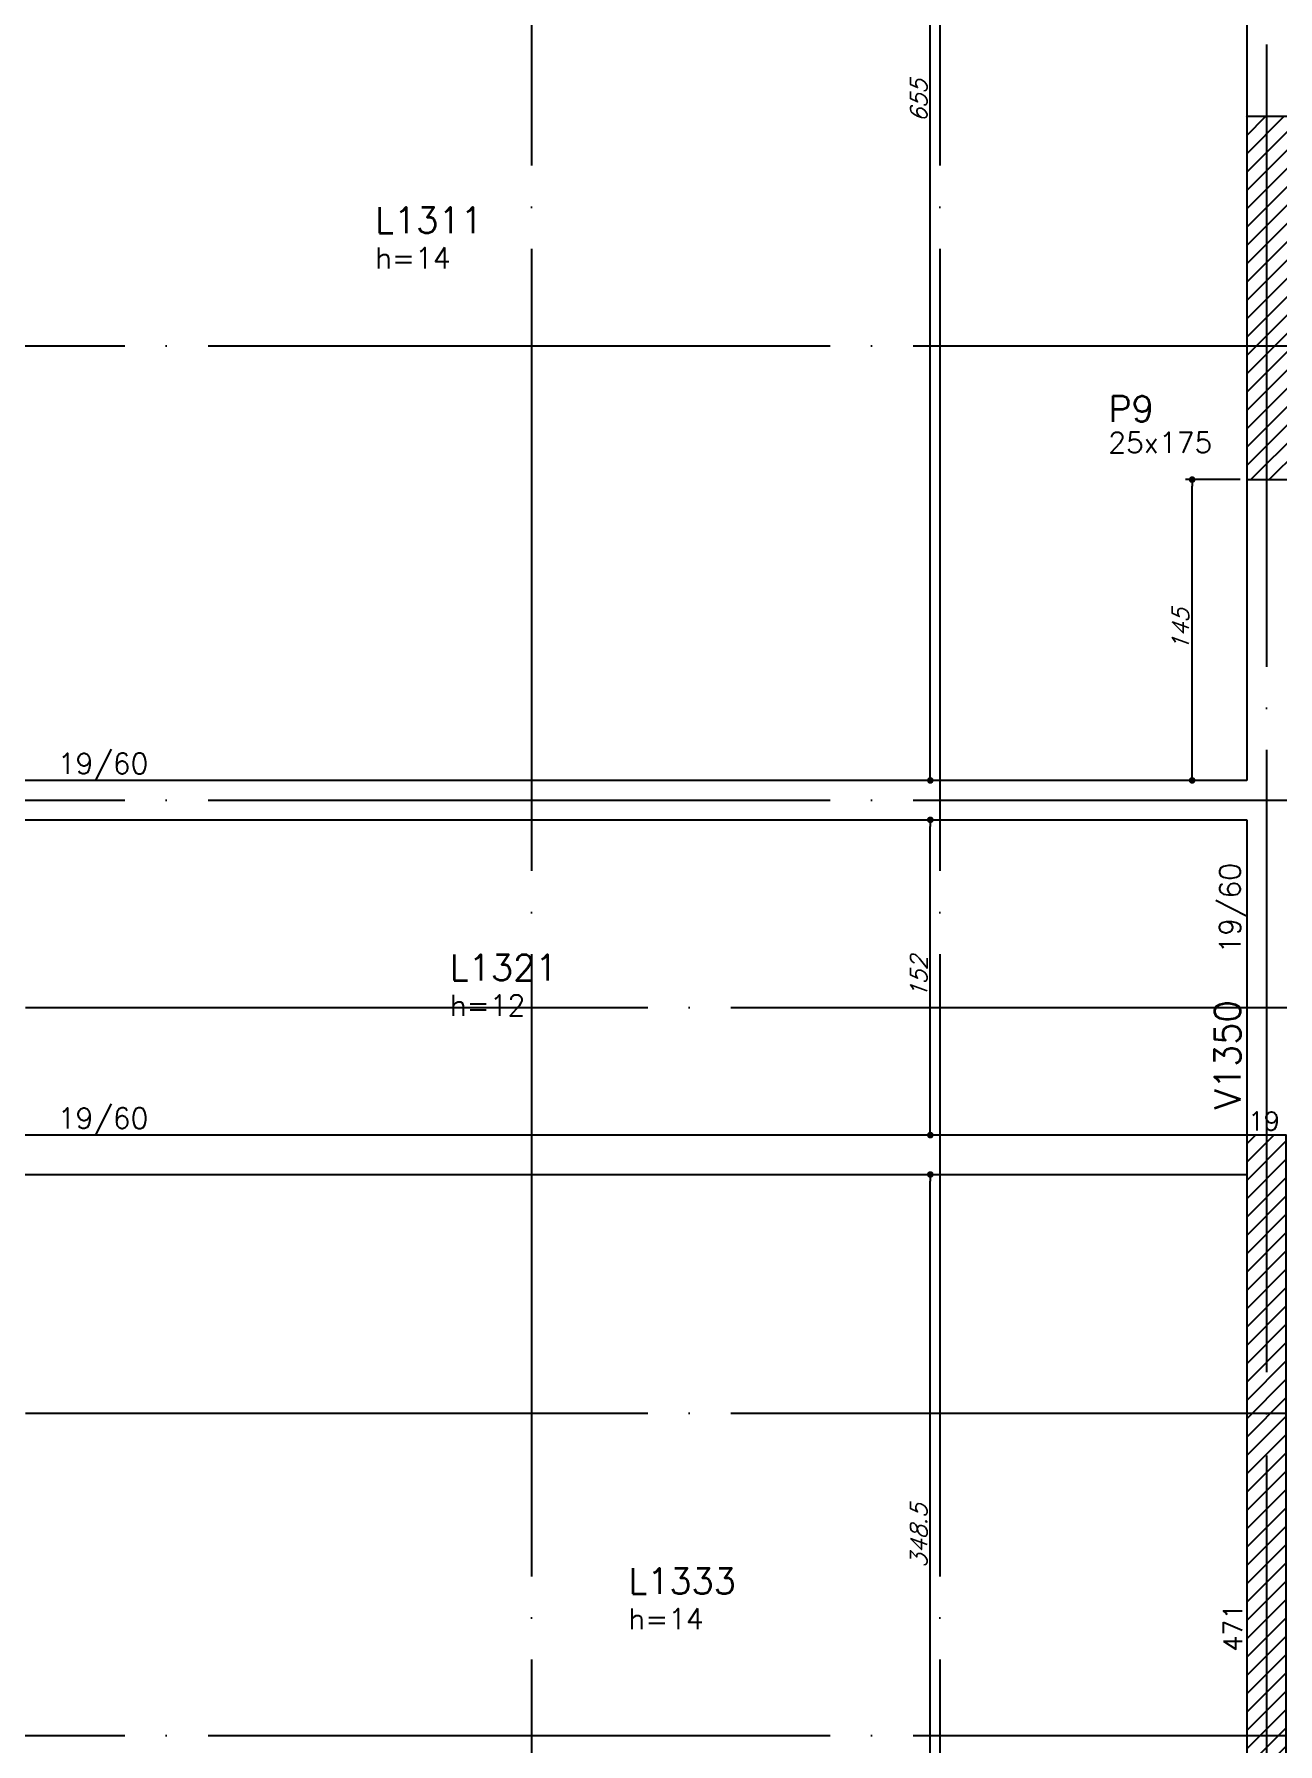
# Model space of a CAD drawing. Extents: x -5051 to 5519, y -2218 to 2282.
# Drawn here: x 691 to 1291, y 200 to 1024 of the extents above; entities that cross this region are included whole.
import ezdxf
from ezdxf.enums import TextEntityAlignment as Align

# ---------------------------------------------------------------- set-up
doc = ezdxf.new("R2010")
doc.units = 0
doc.header["$LTSCALE"] = 50
doc.header["$MEASUREMENT"] = 0
doc.linetypes.add('EIXO', pattern=[6.8, 6, -0.4, 0, -0.4])
doc.layers.get('0').update_dxf_attribs({"linetype": 'CONTINUOUS'})
doc.layers.get('DEFPOINTS').update_dxf_attribs({"linetype": 'CONTINUOUS'})
for name, color, linetype in [('F-COTAS', 106, 'CONTINUOUS'), ('F-EIXO', 12, 'EIXO'), ('F-LAJES-DIM', 2, 'CONTINUOUS'), ('F-LAJES-NOME', 4, 'CONTINUOUS'), ('F-PILARES-DIM', 172, 'CONTINUOUS'), ('F-PILARES-HACH', 174, 'CONTINUOUS'), ('F-PILARES-NOME', 170, 'CONTINUOUS'), ('F-PILARES-S', 170, 'CONTINUOUS'), ('F-TEXTO', 6, 'CONTINUOUS'), ('F-VIGAS', 3, 'CONTINUOUS'), ('F-VIGAS-DIM', 2, 'CONTINUOUS'), ('F-VIGAS-NOME', 4, 'CONTINUOUS')]:
    doc.layers.add(name, color=color, linetype=linetype)
doc.styles.add('CP-TEXT-INCL', font='simplex.shx', dxfattribs={"oblique": 20})
doc.styles.add('MCP', font='simplex.shx')
doc.styles.add('ROMANS', font='simplex.shx')
doc.dimstyles.new('CP-COTAS-50', dxfattribs={"dimscale": 0.64, "dimtxt": 12.5, "dimasz": 5, "dimexe": 5, "dimexo": 5, "dimgap": 2.5, "dimtad": 1, "dimdec": 1, "dimdsep": 46, "dimtxsty": 'CP-TEXT-INCL', "dimblk1": 'DOT', "dimblk2": 'DOT', "dimsah": 1, "dimcen": 9, "dimclrd": 256, "dimclre": 256, "dimclrt": 256, "dimadec": 0, "dimazin": 0, "dimtfac": 1, "dimtdec": 1, "dimtmove": 2, "dimatfit": 3, "dimldrblk": 'DOT', "dimfxl": 5, "dimtolj": 1, "dimarcsym": 0})

# ---------------------------------------------------------------- blocks, each defined once
blk = doc.blocks.new('*U3')
at = {"layer": 'F-EIXO'}
blk.add_line((0, 0), (7197, 0), dxfattribs=at)
at = {"layer": 'F-TEXTO', "style": 'ROMANS'}
blk.add_attdef('EIXO', text='', height=17.5, dxfattribs=at).set_placement((-28.2072, 0), align=Align.MIDDLE_CENTER)
blk = doc.blocks.new('*U4')
at = {"layer": 'F-EIXO'}
blk.add_line((0, 0), (7285, 0), dxfattribs=at)
at = {"layer": 'F-TEXTO', "style": 'ROMANS'}
blk.add_attdef('EIXO', text='', height=17.5, dxfattribs=at).set_placement((-28.2072, 0), align=Align.MIDDLE_CENTER)
blk = doc.blocks.new('*U215')
at = {"layer": 'F-EIXO'}
blk.add_line((0, 0), (0, -2395.78), dxfattribs=at)
at = {"layer": 'F-TEXTO', "style": 'ROMANS'}
blk.add_attdef('EIXO', text='', height=17.5, rotation=360, dxfattribs=at).set_placement((0, 28.21), align=Align.MIDDLE_CENTER)
blk = doc.blocks.new('*U204')
at = {"layer": 'F-EIXO'}
blk.add_line((0, 0), (0, -2494.27), dxfattribs=at)
at = {"layer": 'F-TEXTO', "style": 'ROMANS'}
blk.add_attdef('EIXO', text='', height=17.5, rotation=360, dxfattribs=at).set_placement((0, 28.21), align=Align.MIDDLE_CENTER)
blk = doc.blocks.new('_DOT')
at = {"color": 0, "linetype": 'ByBlock'}
blk.add_line((-0.5, 0), (-1, 0), dxfattribs=at)
at = {"color": 0, "linetype": 'ByBlock', "const_width": 0.5}
blk.add_lwpolyline([(-0.25, 0, 1), (0.25, 0, 1)], format="xyb", close=True, dxfattribs=at)
blk = doc.blocks.new('*D56')
at = {"layer": 'DEFPOINTS', "color": 0, "linetype": 'Continuous', "transparency": 16777216}
for p in [(1123.34, 474.5), (1123.34, 474.5), (1123.34, 126)]:
    blk.add_point(p, dxfattribs=at)
at = {"layer": 'F-COTAS', "linetype": 'Continuous', "lineweight": -2, "transparency": 16777216}
blk.add_line((1123.34, 129.2), (1123.34, 471.3), dxfattribs=at)
at = {"layer": 'F-COTAS', "linetype": 'Continuous', "lineweight": -2, "transparency": 16777216, "xscale": 3.2, "yscale": 3.2, "zscale": 3.2}
for p, rotation in [((1123.34, 474.5), 90), ((1123.34, 126), 270)]:
    blk.add_blockref('_DOT', p, dxfattribs=dict(at, rotation=rotation))
at = {"layer": 'F-COTAS', "linetype": 'Continuous', "transparency": 16777216, "insert": (1117.74, 300.25), "char_height": 8, "attachment_point": 5, "rotation": 90, "style": 'CP-TEXT-INCL'}
blk.add_mtext('\\A1;348.5', dxfattribs=at)
blk = doc.blocks.new('*D57')
at = {"layer": 'DEFPOINTS', "color": 0, "linetype": 'Continuous', "transparency": 16777216}
for p in [(1123.34, 645.5), (1123.34, 645.5), (1123.34, 493.5)]:
    blk.add_point(p, dxfattribs=at)
at = {"layer": 'F-COTAS', "linetype": 'Continuous', "lineweight": -2, "transparency": 16777216}
blk.add_line((1123.34, 496.7), (1123.34, 642.3), dxfattribs=at)
at = {"layer": 'F-COTAS', "linetype": 'Continuous', "lineweight": -2, "transparency": 16777216, "xscale": 3.2, "yscale": 3.2, "zscale": 3.2}
for p, rotation in [((1123.34, 645.5), 90), ((1123.34, 493.5), 270)]:
    blk.add_blockref('_DOT', p, dxfattribs=dict(at, rotation=rotation))
at = {"layer": 'F-COTAS', "linetype": 'Continuous', "transparency": 16777216, "insert": (1117.74, 569.5), "char_height": 8, "attachment_point": 5, "rotation": 90, "style": 'CP-TEXT-INCL'}
blk.add_mtext('\\A1;152', dxfattribs=at)
blk = doc.blocks.new('*D58')
at = {"layer": 'DEFPOINTS', "color": 0, "linetype": 'Continuous', "transparency": 16777216}
for p in [(1123.34, 1319.5), (1123.34, 1319.5), (1123.34, 664.5)]:
    blk.add_point(p, dxfattribs=at)
at = {"layer": 'F-COTAS', "linetype": 'Continuous', "lineweight": -2, "transparency": 16777216}
blk.add_line((1123.34, 667.7), (1123.34, 1316.3), dxfattribs=at)
at = {"layer": 'F-COTAS', "linetype": 'Continuous', "lineweight": -2, "transparency": 16777216, "xscale": 3.2, "yscale": 3.2, "zscale": 3.2}
for p, rotation in [((1123.34, 1319.5), 90), ((1123.34, 664.5), 270)]:
    blk.add_blockref('_DOT', p, dxfattribs=dict(at, rotation=rotation))
at = {"layer": 'F-COTAS', "linetype": 'Continuous', "transparency": 16777216, "insert": (1117.74, 992), "char_height": 8, "attachment_point": 5, "rotation": 90, "style": 'CP-TEXT-INCL'}
blk.add_mtext('\\A1;655', dxfattribs=at)
blk = doc.blocks.new('*D199')
at = {"layer": 'DEFPOINTS', "color": 0, "linetype": 'Continuous', "transparency": 16777216}
for p in [(1249.62, 809.5), (1276, 809.5), (1276, 664.5)]:
    blk.add_point(p, dxfattribs=at)
at = {"layer": 'F-COTAS', "linetype": 'Continuous', "lineweight": -2, "transparency": 16777216}
for p, q in [((1272.8, 809.5), (1246.42, 809.5)), ((1249.62, 667.7), (1249.62, 806.3)), ((1272.8, 664.5), (1246.42, 664.5))]:
    blk.add_line(p, q, dxfattribs=at)
at = {"layer": 'F-COTAS', "linetype": 'Continuous', "lineweight": -2, "transparency": 16777216, "xscale": 3.2, "yscale": 3.2, "zscale": 3.2}
for p, rotation in [((1249.62, 809.5), 90), ((1249.62, 664.5), 270)]:
    blk.add_blockref('_DOT', p, dxfattribs=dict(at, rotation=rotation))
at = {"layer": 'F-COTAS', "linetype": 'Continuous', "transparency": 16777216, "insert": (1244.02, 737), "char_height": 8, "attachment_point": 5, "rotation": 90, "style": 'CP-TEXT-INCL'}
blk.add_mtext('\\A1;145', dxfattribs=at)

msp = doc.modelspace()

# ---------------------------------------------------------------- hatches: boundary and pattern name
at = {"layer": 'F-PILARES-HACH', "linetype": 'Continuous'}
h = msp.add_hatch(dxfattribs=at)
h.set_pattern_fill('ANSI31', color=256, scale=50, style=0)
h.paths.add_polyline_path([(1276, 809.5), (1301, 809.5), (1301, 984.5), (1276, 984.5)], flags=16)
h = msp.add_hatch(dxfattribs=at)
h.set_pattern_fill('ANSI31', color=256, scale=50, style=0)
h.paths.add_polyline_path([(1276, 22.5), (1514, 22.5), (1514, 46.5), (1295, 46.5), (1295, 493.5), (1276, 493.5)], flags=16)

# ---------------------------------------------------------------- linework, layer by layer
at = {"layer": 'F-PILARES-S', "linetype": 'Continuous'}
for points in [[(1276, 809.5), (1301, 809.5), (1301, 984.5), (1276, 984.5), (1276, 809.5)], [(1276, 22.5), (1514, 22.5), (1514, 46.5), (1295, 46.5), (1295, 493.5), (1276, 493.5), (1276, 22.5)]]:
    msp.add_lwpolyline(points, dxfattribs=at)
at = {"layer": 'F-VIGAS'}
for points in [[(1276, 1215.5), (1276, 984.5)], [(1276, 809.5), (1276, 664.5)], [(1276, 664.5), (615, 664.5)], [(615, 645.5), (1276, 645.5)], [(1276, 645.5), (1276, 493.5)], [(1276, 493.5), (615, 493.5)], [(615, 474.5), (1276, 474.5)]]:
    msp.add_lwpolyline(points, dxfattribs=at)

# ---------------------------------------------------------------- block references
at = {"layer": 'F-EIXO', "linetype": 'Continuous'}
for name, p in [('*U204', (1285.5, 1699.509)), ('*U215', (931, 1601.024)), ('*U215', (1128, 1601.024)), ('*U3', (-3646.32, 874)), ('*U3', (-3646.32, 655)), ('*U4', (-3734.274, 555)), ('*U4', (-3734.274, 359.5)), ('*U3', (-3646.32, 204))]:
    msp.add_blockref(name, p, dxfattribs=at)

# ---------------------------------------------------------------- texts
at = {"layer": 'F-LAJES-DIM', "linetype": 'Continuous', "style": 'MCP'}
for s, p in [('h=14', (855.549, 911.357)), ('h=12', (891.58, 551.049)), ('h=14', (977.653, 255.3))]:
    msp.add_text(s, height=10, dxfattribs=at).set_placement(p)
at = {"layer": 'F-LAJES-NOME', "linetype": 'Continuous', "style": 'MCP'}
for s, p in [('L1311', (855.549, 928.357)), ('L1321', (891.58, 568.049)), ('L1333', (977.653, 272.3))]:
    msp.add_text(s, height=12.5, dxfattribs=at).set_placement(p)
at = {"layer": 'F-PILARES-DIM', "linetype": 'Continuous', "style": 'MCP'}
for s, height, p in [('25x175', 10, (1209.155, 822.371)), ('19', 9, (1276.5, 495.75))]:
    msp.add_text(s, height=height, dxfattribs=at).set_placement(p)
msp.add_text('471', height=9, rotation=90, dxfattribs=at).set_placement((1273.75, 244.5))
at = {"layer": 'F-PILARES-NOME', "linetype": 'Continuous', "style": 'MCP'}
msp.add_text('P9', height=12.5, dxfattribs=at).set_placement((1209.155, 837.371))
at = {"layer": 'F-VIGAS-DIM', "linetype": 'Continuous', "style": 'MCP'}
for p in [(702.5, 667.625), (702.5, 496.625)]:
    msp.add_text('19/60', height=10, dxfattribs=at).set_placement(p)
msp.add_text('19/60', height=10, rotation=90, dxfattribs=at).set_placement((1272.875, 581))
at = {"layer": 'F-VIGAS-NOME', "linetype": 'Continuous', "style": 'MCP'}
msp.add_text('V1350', height=12.5, rotation=90, dxfattribs=at).set_placement((1272.875, 506))

# ---------------------------------------------------------------- dimensions: what is measured, and where the dimension line sits
at = {"layer": 'F-COTAS', "linetype": 'Continuous'}
for base, p1, p2, angle, picture, middle in [((1123.337, 1319.5), (1123.337, 664.5), (1123.337, 1319.5), 270, '*D58', (1117.737, 992)), ((1249.623, 809.5), (1276, 664.5), (1276, 809.5), 90, '*D199', (1244.023, 737)), ((1123.337, 645.5), (1123.337, 493.5), (1123.337, 645.5), 270, '*D57', (1117.737, 569.5)), ((1123.337, 474.5), (1123.337, 126), (1123.337, 474.5), 270, '*D56', (1117.737, 300.25))]:
    dim = msp.add_linear_dim(base=base, p1=p1, p2=p2, angle=angle, dimstyle='CP-COTAS-50', dxfattribs=at)
    dim.commit()
    dim.dimension.update_dxf_attribs({"geometry": picture, "text_midpoint": middle})

doc.saveas('drawing.dxf')
